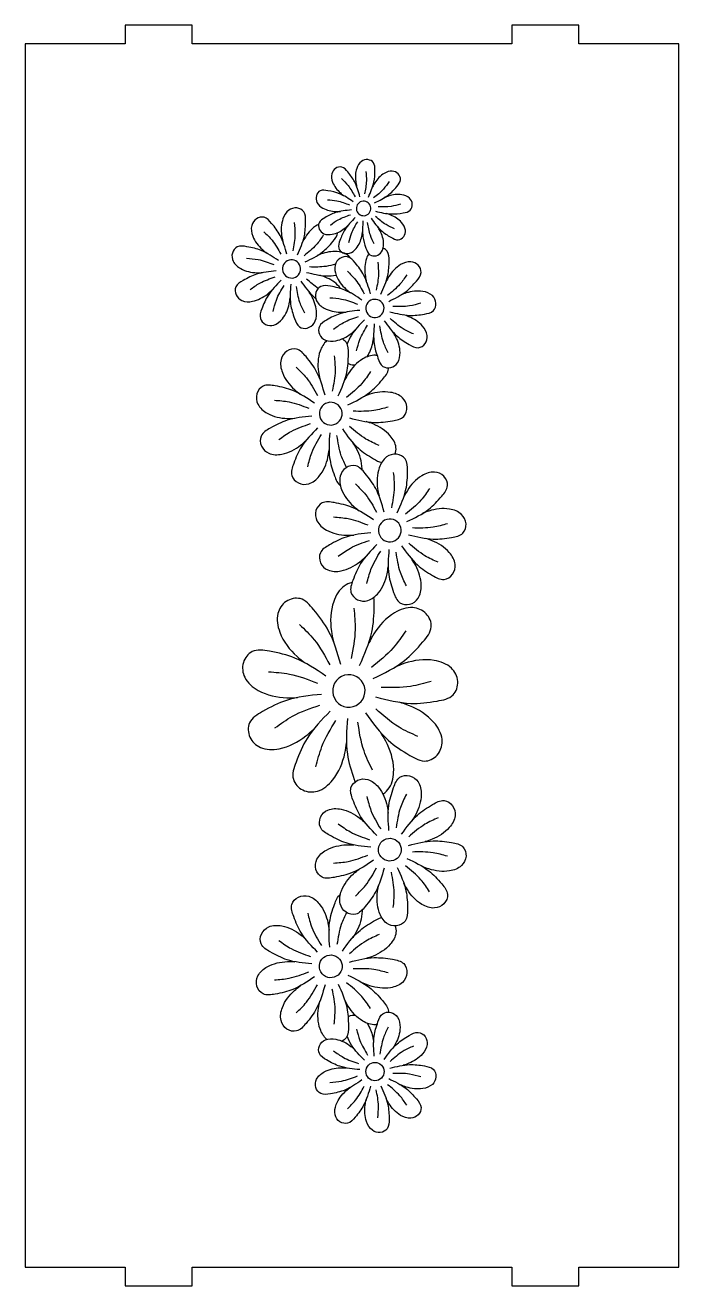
# Model space of a CAD drawing. Header units: millimetres. Extents: x 2205 to 2705, y 1221 to 1495.
# Drawn here: x 2204.6 to 2306, y 1299.7 to 1495.3 of the extents above; entities that cross this region are included whole.
import ezdxf

# ---------------------------------------------------------------- set-up
doc = ezdxf.new("R2010")
doc.units = ezdxf.units.MM
doc.layers.add('Синий', color=5, linetype='Continuous')

msp = doc.modelspace()

# ---------------------------------------------------------------- linework, layer by layer
msp.add_open_spline([(2220.1, 1299.66), (2220.1, 1300.63), (2220.1, 1301.59), (2220.1, 1302.56), (2215.06, 1302.56), (2209.82, 1302.56), (2204.58, 1302.56), (2204.58, 1365.83), (2204.58, 1429.11), (2204.58, 1492.38), (2209.82, 1492.38), (2215.06, 1492.38), (2220.1, 1492.38), (2220.1, 1493.35), (2220.1, 1494.31), (2220.1, 1495.28), (2223.63, 1495.28), (2226.97, 1495.28), (2230.5, 1495.28), (2230.5, 1494.31), (2230.5, 1493.35), (2230.5, 1492.38), (2246.97, 1492.38), (2263.63, 1492.38), (2280.1, 1492.38), (2280.1, 1493.35), (2280.1, 1494.31), (2280.1, 1495.28), (2283.63, 1495.28), (2286.97, 1495.28), (2290.5, 1495.28), (2290.5, 1494.31), (2290.5, 1493.35), (2290.5, 1492.38), (2295.54, 1492.38), (2300.78, 1492.38), (2306.02, 1492.38), (2306.02, 1429.11), (2306.02, 1365.83), (2306.02, 1302.56), (2300.78, 1302.56), (2295.54, 1302.56), (2290.5, 1302.56), (2290.5, 1301.59), (2290.5, 1300.63), (2290.5, 1299.66), (2286.97, 1299.66), (2283.63, 1299.66), (2280.1, 1299.66), (2280.1, 1300.63), (2280.1, 1301.59), (2280.1, 1302.56), (2263.63, 1302.56), (2246.97, 1302.56), (2230.5, 1302.56), (2230.5, 1301.59), (2230.5, 1300.63), (2230.5, 1299.66), (2226.97, 1299.66), (2223.63, 1299.66), (2220.1, 1299.66)], degree=3, knots=[0, 0, 0, 0, 2.9, 2.9, 2.9, 18.621144, 18.621144, 18.621144, 208.441144, 208.441144, 208.441144, 224.162288, 224.162288, 224.162288, 227.062288, 227.062288, 227.062288, 237.062288, 237.062288, 237.062288, 239.962288, 239.962288, 239.962288, 289.962288, 289.962288, 289.962288, 292.862288, 292.862288, 292.862288, 302.862288, 302.862288, 302.862288, 305.762288, 305.762288, 305.762288, 321.483432, 321.483432, 321.483432, 511.303432, 511.303432, 511.303432, 527.024576, 527.024576, 527.024576, 529.924576, 529.924576, 529.924576, 539.924576, 539.924576, 539.924576, 542.824576, 542.824576, 542.824576, 592.824576, 592.824576, 592.824576, 595.724576, 595.724576, 595.724576, 605.724576, 605.724576, 605.724576, 605.724576])
at = {"layer": 'Синий', "color": 5, "extrusion": (0, 0, -1)}
for centre, major_axis in [((2257.1, 1466.85), (0.799, 0.799)), ((2245.9, 1457.46), (0.999, 0.999)), ((2258.86, 1451.33), (0.999, 0.999)), ((2252, 1435), (1.25, 1.25)), ((2261.17, 1416.88), (1.25, 1.25)), ((2254.81, 1391.97), (1.78, 1.78))]:
    msp.add_ellipse(centre, major_axis=major_axis, ratio=1, start_param=3.454708, end_param=9.737893, dxfattribs=at)
at = {"layer": 'Синий', "color": 5}
for centre, major_axis, start_param, end_param in [((2261.17, 1367.34), (1.25, -1.25), 3.454708, 9.737893), ((2252, 1349.23), (1.25, -1.25), 3.454708, 9.737893), ((2258.86, 1332.9), (-0.999, 0.999), 4.712389, 10.995574)]:
    msp.add_ellipse(centre, major_axis=major_axis, ratio=1, start_param=start_param, end_param=end_param, dxfattribs=at)
for points, knots in [([(2256.53, 1468.67), (2256.3, 1469.48), (2255.91, 1470.89), (2254.81, 1472.32), (2253.85, 1473.44), (2252.64, 1473.17), (2251.99, 1472.16), (2252.27, 1470.62), (2253.14, 1469.51), (2253.86, 1468.94), (2254.06, 1468.79)], [0, 0, 0, 0, 89.817302, 156.007145, 199.326953, 234.994906, 272.012071, 319.218465, 393.693683, 419.9922, 419.9922, 419.9922, 419.9922]), ([(2257.84, 1468.61), (2258.18, 1469.38), (2258.79, 1470.71), (2258.86, 1472.51), (2258.85, 1473.99), (2257.75, 1474.56), (2256.6, 1474.2), (2255.83, 1472.84), (2255.78, 1471.44), (2255.96, 1470.53), (2256.02, 1470.29)], [0, 0, 0, 0, 89.817302, 156.007145, 199.326953, 234.994906, 272.012071, 319.218465, 393.693683, 419.9922, 419.9922, 419.9922, 419.9922]), ([(2253.67, 1471.47), (2254.02, 1471.13), (2254.87, 1470.31), (2255.44, 1469.27), (2255.77, 1468.67)], [0, 0, 0, 0, 2.649017, 6.356752, 6.356752, 6.356752, 6.356752]), ([(2257.44, 1472.59), (2257.49, 1472.1), (2257.61, 1470.93), (2257.38, 1469.77), (2257.25, 1469.1)], [0, 0, 0, 0, 2.649017, 6.356752, 6.356752, 6.356752, 6.356752]), ([(2258.8, 1467.72), (2259.56, 1468.09), (2260.88, 1468.72), (2262.09, 1470.05), (2263.03, 1471.19), (2262.55, 1472.34), (2261.44, 1472.8), (2259.98, 1472.26), (2259.03, 1471.21), (2258.59, 1470.4), (2258.49, 1470.18)], [0, 0, 0, 0, 89.817302, 156.007145, 199.326953, 234.994906, 272.012071, 319.218465, 393.693683, 419.9922, 419.9922, 419.9922, 419.9922]), ([(2255.49, 1467.88), (2254.79, 1468.36), (2253.58, 1469.18), (2251.82, 1469.57), (2250.37, 1469.81), (2249.62, 1468.83), (2249.77, 1467.63), (2250.97, 1466.64), (2252.35, 1466.34), (2253.28, 1466.37), (2253.52, 1466.39)], [0, 0, 0, 0, 89.817302, 156.007145, 199.326953, 234.994906, 272.012071, 319.218465, 393.693683, 419.9922, 419.9922, 419.9922, 419.9922]), ([(2261.05, 1471.03), (2260.78, 1470.62), (2260.12, 1469.64), (2259.2, 1468.9), (2258.66, 1468.47)], [0, 0, 0, 0, 2.649017, 6.356752, 6.356752, 6.356752, 6.356752]), ([(2251.5, 1468.18), (2251.99, 1468.15), (2253.17, 1468.07), (2254.27, 1467.64), (2254.91, 1467.39)], [0, 0, 0, 0, 2.649017, 6.356752, 6.356752, 6.356752, 6.356752]), ([(2258.96, 1466.42), (2259.78, 1466.22), (2261.2, 1465.86), (2262.98, 1466.09), (2264.43, 1466.36), (2264.8, 1467.55), (2264.25, 1468.62), (2262.78, 1469.14), (2261.39, 1468.95), (2260.52, 1468.6), (2260.3, 1468.51)], [0, 0, 0, 0, 89.817302, 156.007145, 199.326953, 234.994906, 272.012071, 319.218465, 393.693683, 419.9922, 419.9922, 419.9922, 419.9922]), ([(2262.81, 1467.51), (2262.34, 1467.37), (2261.21, 1467.05), (2260.03, 1467.07), (2259.34, 1467.09)], [0, 0, 0, 0, 2.649017, 6.356752, 6.356752, 6.356752, 6.356752]), ([(2245.2, 1459.74), (2244.91, 1460.75), (2244.41, 1462.52), (2243.04, 1464.3), (2241.84, 1465.7), (2240.33, 1465.37), (2239.51, 1464.1), (2239.87, 1462.18), (2240.95, 1460.79), (2241.86, 1460.07), (2242.1, 1459.89)], [0, 0, 0, 0, 89.817302, 156.007145, 199.326953, 234.994906, 272.012071, 319.218465, 393.693683, 419.9922, 419.9922, 419.9922, 419.9922]), ([(2246.83, 1459.66), (2247.26, 1460.62), (2248.01, 1462.29), (2248.11, 1464.54), (2248.09, 1466.38), (2246.72, 1467.1), (2245.28, 1466.65), (2244.32, 1464.95), (2244.25, 1463.19), (2244.48, 1462.06), (2244.56, 1461.76)], [0, 0, 0, 0, 89.817302, 156.007145, 199.326953, 234.994906, 272.012071, 319.218465, 393.693683, 419.9922, 419.9922, 419.9922, 419.9922]), ([(2255.2, 1466.61), (2254.36, 1466.52), (2252.9, 1466.38), (2251.31, 1465.55), (2250.04, 1464.79), (2250.09, 1463.56), (2250.98, 1462.74), (2252.54, 1462.75), (2253.78, 1463.41), (2254.48, 1464.02), (2254.65, 1464.19)], [0, 0, 0, 0, 89.817302, 156.007145, 199.326953, 234.994906, 272.012071, 319.218465, 393.693683, 419.9922, 419.9922, 419.9922, 419.9922]), ([(2251.95, 1464.27), (2252.35, 1464.56), (2253.3, 1465.26), (2254.42, 1465.64), (2255.07, 1465.86)], [0, 0, 0, 0, 2.649017, 6.356752, 6.356752, 6.356752, 6.356752]), ([(2255.8, 1465.45), (2255.21, 1464.84), (2254.19, 1463.79), (2253.5, 1462.13), (2253.01, 1460.74), (2253.85, 1459.82), (2255.05, 1459.77), (2256.24, 1460.78), (2256.77, 1462.08), (2256.91, 1463), (2256.93, 1463.24)], [0, 0, 0, 0, 89.817302, 156.007145, 199.326953, 234.994906, 272.012071, 319.218465, 393.693683, 419.9922, 419.9922, 419.9922, 419.9922]), ([(2258.25, 1465.33), (2258.74, 1464.64), (2259.6, 1463.45), (2261.12, 1462.48), (2262.4, 1461.76), (2263.45, 1462.43), (2263.72, 1463.6), (2262.92, 1464.95), (2261.73, 1465.7), (2260.85, 1465.99), (2260.62, 1466.06)], [0, 0, 0, 0, 89.817302, 156.007145, 199.326953, 234.994906, 272.012071, 319.218465, 393.693683, 419.9922, 419.9922, 419.9922, 419.9922]), ([(2261.9, 1463.68), (2261.45, 1463.88), (2260.37, 1464.36), (2259.48, 1465.14), (2258.97, 1465.59)], [0, 0, 0, 0, 2.649017, 6.356752, 6.356752, 6.356752, 6.356752]), ([(2246.33, 1464.64), (2246.39, 1464.03), (2246.55, 1462.56), (2246.26, 1461.11), (2246.09, 1460.27)], [0, 0, 0, 0, 2.649017, 6.356752, 6.356752, 6.356752, 6.356752]), ([(2250.12, 1464.38), (2250.04, 1464.34), (2249.19, 1463.87), (2248.32, 1462.91), (2247.77, 1461.89), (2247.64, 1461.62)], [311.614489, 311.614489, 311.614489, 311.614489, 319.218465, 393.693683, 419.9922, 419.9922, 419.9922, 419.9922]), ([(2254.81, 1461.57), (2254.93, 1462.05), (2255.21, 1463.19), (2255.83, 1464.2), (2256.18, 1464.79)], [0, 0, 0, 0, 2.649017, 6.356752, 6.356752, 6.356752, 6.356752]), ([(2257, 1464.94), (2256.94, 1464.1), (2256.83, 1462.64), (2257.37, 1460.92), (2257.89, 1459.54), (2259.12, 1459.38), (2260.08, 1460.11), (2260.34, 1461.65), (2259.91, 1462.99), (2259.42, 1463.78), (2259.29, 1463.98)], [0, 0, 0, 0, 89.817302, 156.007145, 199.326953, 234.994906, 272.012071, 319.218465, 393.693683, 419.9922, 419.9922, 419.9922, 419.9922]), ([(2258.74, 1461.33), (2258.52, 1461.78), (2258.01, 1462.83), (2257.83, 1464), (2257.72, 1464.68)], [0, 0, 0, 0, 2.649017, 6.356752, 6.356752, 6.356752, 6.356752]), ([(2241.62, 1463.23), (2242.06, 1462.81), (2243.12, 1461.78), (2243.83, 1460.49), (2244.24, 1459.73)], [0, 0, 0, 0, 2.649017, 6.356752, 6.356752, 6.356752, 6.356752]), ([(2250.84, 1462.68), (2250.5, 1462.17), (2249.68, 1460.95), (2248.53, 1460.03), (2247.85, 1459.49)], [0, 0, 0, 0, 2.649017, 6.356752, 6.356752, 6.356752, 6.356752]), ([(2248.03, 1458.55), (2248.98, 1459.01), (2250.63, 1459.8), (2252.15, 1461.46), (2253.04, 1462.56), (2253.07, 1463.07), (2253.07, 1463.09)], [0, 0, 0, 0, 89.817302, 156.007145, 199.326953, 201.204673, 201.204673, 201.204673, 201.204673]), ([(2243.89, 1458.75), (2243.02, 1459.35), (2241.51, 1460.38), (2239.31, 1460.86), (2237.49, 1461.16), (2236.55, 1459.93), (2236.74, 1458.44), (2238.25, 1457.2), (2239.97, 1456.83), (2241.13, 1456.86), (2241.43, 1456.88)], [0, 0, 0, 0, 89.817302, 156.007145, 199.326953, 234.994906, 272.012071, 319.218465, 393.693683, 419.9922, 419.9922, 419.9922, 419.9922]), ([(2255.07, 1459.13), (2254.99, 1459.25), (2254.55, 1459.78), (2253.01, 1460.32), (2251.26, 1460.08), (2250.18, 1459.65), (2249.91, 1459.53)], [260.558185, 260.558185, 260.558185, 260.558185, 272.012071, 319.218465, 393.693683, 419.9922, 419.9922, 419.9922, 419.9922]), ([(2258.16, 1453.61), (2257.87, 1454.62), (2257.37, 1456.38), (2256, 1458.17), (2254.8, 1459.57), (2253.29, 1459.23), (2252.47, 1457.97), (2252.83, 1456.05), (2253.91, 1454.66), (2254.82, 1453.94), (2255.06, 1453.76)], [0, 0, 0, 0, 89.817302, 156.007145, 199.326953, 234.994906, 272.012071, 319.218465, 393.693683, 419.9922, 419.9922, 419.9922, 419.9922]), ([(2257.89, 1459.83), (2257.75, 1459.6), (2257.26, 1458.53), (2257.21, 1457.06), (2257.44, 1455.92), (2257.52, 1455.63)], [295.943341, 295.943341, 295.943341, 295.943341, 319.218465, 393.693683, 419.9922, 419.9922, 419.9922, 419.9922]), ([(2259.79, 1453.53), (2260.22, 1454.49), (2260.97, 1456.16), (2261.07, 1458.41), (2261.05, 1460.09), (2260.39, 1460.56), (2260.14, 1460.67)], [0, 0, 0, 0, 89.817302, 156.007145, 199.326953, 222.099072, 222.099072, 222.099072, 222.099072]), ([(2238.91, 1459.13), (2239.52, 1459.08), (2240.99, 1458.98), (2242.37, 1458.45), (2243.17, 1458.13)], [0, 0, 0, 0, 2.649017, 6.356752, 6.356752, 6.356752, 6.356752]), ([(2252.73, 1458.19), (2252.25, 1458.06), (2250.93, 1457.71), (2249.56, 1457.74), (2248.7, 1457.76)], [0.467957, 0.467957, 0.467957, 0.467957, 2.649017, 6.356752, 6.356752, 6.356752, 6.356752]), ([(2259.29, 1458.5), (2259.35, 1457.89), (2259.51, 1456.43), (2259.22, 1454.98), (2259.05, 1454.14)], [0, 0, 0, 0, 2.649017, 6.356752, 6.356752, 6.356752, 6.356752]), ([(2260.99, 1452.42), (2261.94, 1452.88), (2263.59, 1453.67), (2265.11, 1455.33), (2266.27, 1456.76), (2265.68, 1458.19), (2264.29, 1458.77), (2262.46, 1458.09), (2261.28, 1456.78), (2260.73, 1455.76), (2260.6, 1455.49)], [0, 0, 0, 0, 89.817302, 156.007145, 199.326953, 234.994906, 272.012071, 319.218465, 393.693683, 419.9922, 419.9922, 419.9922, 419.9922]), ([(2243.53, 1457.16), (2242.48, 1457.05), (2240.66, 1456.87), (2238.66, 1455.83), (2237.08, 1454.89), (2237.15, 1453.34), (2238.25, 1452.32), (2240.21, 1452.34), (2241.76, 1453.16), (2242.63, 1453.93), (2242.85, 1454.14)], [0, 0, 0, 0, 89.817302, 156.007145, 199.326953, 234.994906, 272.012071, 319.218465, 393.693683, 419.9922, 419.9922, 419.9922, 419.9922]), ([(2239.47, 1454.24), (2239.97, 1454.6), (2241.16, 1455.47), (2242.56, 1455.94), (2243.37, 1456.22)], [0, 0, 0, 0, 2.649017, 6.356752, 6.356752, 6.356752, 6.356752]), ([(2244.28, 1455.71), (2243.54, 1454.95), (2242.27, 1453.64), (2241.4, 1451.56), (2240.79, 1449.82), (2241.84, 1448.68), (2243.35, 1448.61), (2244.83, 1449.88), (2245.49, 1451.5), (2245.66, 1452.65), (2245.69, 1452.95)], [0, 0, 0, 0, 89.817302, 156.007145, 199.326953, 234.994906, 272.012071, 319.218465, 393.693683, 419.9922, 419.9922, 419.9922, 419.9922]), ([(2247.35, 1455.56), (2247.96, 1454.7), (2248.67, 1453.72), (2249.56, 1452.97), (2249.68, 1452.87)], [0, 0, 0, 0, 89.817302, 103.311551, 103.311551, 103.311551, 103.311551]), ([(2248.23, 1456.93), (2249.25, 1456.67), (2250.79, 1456.28), (2252.32, 1456.4), (2252.84, 1456.47)], [0, 0, 0, 0, 89.817302, 135.524753, 135.524753, 135.524753, 135.524753]), ([(2253.53, 1454.41), (2253.45, 1454.52), (2252.82, 1455.31), (2251.69, 1456.02), (2250.59, 1456.39), (2250.3, 1456.47)], [308.187821, 308.187821, 308.187821, 308.187821, 319.218465, 393.693683, 419.9922, 419.9922, 419.9922, 419.9922]), ([(2254.58, 1457.1), (2255.02, 1456.67), (2256.08, 1455.65), (2256.79, 1454.36), (2257.2, 1453.6)], [0, 0, 0, 0, 2.649017, 6.356752, 6.356752, 6.356752, 6.356752]), ([(2263.8, 1456.55), (2263.46, 1456.04), (2262.64, 1454.82), (2261.49, 1453.89), (2260.81, 1453.35)], [0, 0, 0, 0, 2.649017, 6.356752, 6.356752, 6.356752, 6.356752]), ([(2243.05, 1450.86), (2243.19, 1451.46), (2243.55, 1452.89), (2244.31, 1454.15), (2244.76, 1454.88)], [0, 0, 0, 0, 2.649017, 6.356752, 6.356752, 6.356752, 6.356752]), ([(2245.79, 1455.07), (2245.71, 1454.02), (2245.57, 1452.2), (2246.25, 1450.05), (2246.9, 1448.32), (2248.43, 1448.12), (2249.64, 1449.03), (2249.96, 1450.96), (2249.42, 1452.63), (2248.81, 1453.62), (2248.64, 1453.87)], [0, 0, 0, 0, 89.817302, 156.007145, 199.326953, 234.994906, 272.012071, 319.218465, 393.693683, 419.9922, 419.9922, 419.9922, 419.9922]), ([(2247.96, 1450.57), (2247.69, 1451.12), (2247.04, 1452.44), (2246.81, 1453.9), (2246.68, 1454.75)], [0, 0, 0, 0, 2.649017, 6.356752, 6.356752, 6.356752, 6.356752]), ([(2256.85, 1452.62), (2255.98, 1453.21), (2254.47, 1454.24), (2252.27, 1454.73), (2250.45, 1455.03), (2249.51, 1453.8), (2249.7, 1452.31), (2251.21, 1451.06), (2252.93, 1450.7), (2254.09, 1450.73), (2254.39, 1450.75)], [0, 0, 0, 0, 89.817302, 156.007145, 199.326953, 234.994906, 272.012071, 319.218465, 393.693683, 419.9922, 419.9922, 419.9922, 419.9922]), ([(2261.19, 1450.8), (2262.21, 1450.54), (2263.99, 1450.09), (2266.22, 1450.38), (2268.03, 1450.72), (2268.5, 1452.2), (2267.81, 1453.54), (2265.96, 1454.19), (2264.22, 1453.95), (2263.14, 1453.52), (2262.87, 1453.4)], [0, 0, 0, 0, 89.817302, 156.007145, 199.326953, 234.994906, 272.012071, 319.218465, 393.693683, 419.9922, 419.9922, 419.9922, 419.9922]), ([(2251.87, 1452.99), (2252.48, 1452.95), (2253.95, 1452.85), (2255.33, 1452.31), (2256.13, 1452)], [0, 0, 0, 0, 2.649017, 6.356752, 6.356752, 6.356752, 6.356752]), ([(2266, 1452.15), (2265.41, 1451.98), (2264, 1451.57), (2262.52, 1451.61), (2261.66, 1451.62)], [0, 0, 0, 0, 2.649017, 6.356752, 6.356752, 6.356752, 6.356752]), ([(2256.49, 1451.03), (2255.44, 1450.92), (2253.62, 1450.74), (2251.62, 1449.7), (2250.04, 1448.76), (2250.11, 1447.21), (2251.21, 1446.19), (2253.17, 1446.21), (2254.72, 1447.03), (2255.59, 1447.8), (2255.81, 1448.01)], [0, 0, 0, 0, 89.817302, 156.007145, 199.326953, 234.994906, 272.012071, 319.218465, 393.693683, 419.9922, 419.9922, 419.9922, 419.9922]), ([(2252.43, 1448.11), (2252.93, 1448.47), (2254.12, 1449.34), (2255.52, 1449.81), (2256.33, 1450.09)], [0, 0, 0, 0, 2.649017, 6.356752, 6.356752, 6.356752, 6.356752]), ([(2257.24, 1449.57), (2256.5, 1448.82), (2255.39, 1447.68), (2254.74, 1446.31), (2254.54, 1445.81)], [0, 0, 0, 0, 89.817302, 135.336361, 135.336361, 135.336361, 135.336361]), ([(2260.31, 1449.42), (2260.92, 1448.57), (2261.99, 1447.08), (2263.89, 1445.87), (2265.5, 1444.97), (2266.8, 1445.8), (2267.14, 1447.27), (2266.14, 1448.95), (2264.65, 1449.89), (2263.55, 1450.26), (2263.26, 1450.34)], [0, 0, 0, 0, 89.817302, 156.007145, 199.326953, 234.994906, 272.012071, 319.218465, 393.693683, 419.9922, 419.9922, 419.9922, 419.9922]), ([(2264.86, 1447.37), (2264.3, 1447.62), (2262.96, 1448.21), (2261.85, 1449.19), (2261.2, 1449.76)], [0, 0, 0, 0, 2.649017, 6.356752, 6.356752, 6.356752, 6.356752]), ([(2256, 1444.73), (2256.15, 1445.32), (2256.51, 1446.75), (2257.27, 1448.01), (2257.72, 1448.75)], [0, 0, 0, 0, 2.649017, 6.356752, 6.356752, 6.356752, 6.356752]), ([(2258.75, 1448.94), (2258.67, 1447.89), (2258.53, 1446.06), (2259.21, 1443.92), (2259.86, 1442.19), (2261.39, 1441.99), (2262.59, 1442.9), (2262.92, 1444.83), (2262.38, 1446.5), (2261.77, 1447.49), (2261.6, 1447.74)], [0, 0, 0, 0, 89.817302, 156.007145, 199.326953, 234.994906, 272.012071, 319.218465, 393.693683, 419.9922, 419.9922, 419.9922, 419.9922]), ([(2260.91, 1444.43), (2260.65, 1444.99), (2260, 1446.31), (2259.77, 1447.77), (2259.64, 1448.62)], [0, 0, 0, 0, 2.649017, 6.356752, 6.356752, 6.356752, 6.356752]), ([(2251.4, 1446.33), (2250.9, 1445.93), (2250.01, 1444.33), (2249.93, 1442.17), (2250.22, 1440.75), (2250.32, 1440.38)], [274.545411, 274.545411, 274.545411, 274.545411, 319.218465, 393.693683, 419.9922, 419.9922, 419.9922, 419.9922]), ([(2253.15, 1437.75), (2253.7, 1438.95), (2254.64, 1441.04), (2254.76, 1443.85), (2254.74, 1445.88), (2254.01, 1446.47), (2253.76, 1446.6)], [0, 0, 0, 0, 89.817302, 156.007145, 199.326953, 217.998016, 217.998016, 217.998016, 217.998016]), ([(2257.63, 1443.82), (2258.08, 1444.45), (2258.47, 1445.47), (2258.62, 1446.52), (2258.65, 1446.82)], [327.84982, 327.84982, 327.84982, 327.84982, 393.693683, 419.9922, 419.9922, 419.9922, 419.9922]), ([(2251.12, 1437.85), (2250.76, 1439.12), (2250.14, 1441.32), (2248.43, 1443.56), (2246.92, 1445.3), (2245.03, 1444.88), (2244.01, 1443.3), (2244.46, 1440.9), (2245.81, 1439.16), (2246.94, 1438.26), (2247.25, 1438.04)], [0, 0, 0, 0, 89.817302, 156.007145, 199.326953, 234.994906, 272.012071, 319.218465, 393.693683, 419.9922, 419.9922, 419.9922, 419.9922]), ([(2252.53, 1443.97), (2252.61, 1443.21), (2252.81, 1441.38), (2252.45, 1439.57), (2252.24, 1438.51)], [0, 0, 0, 0, 2.649017, 6.356752, 6.356752, 6.356752, 6.356752]), ([(2259.19, 1444.02), (2259.11, 1444.04), (2258.34, 1444.14), (2256.5, 1443.45), (2255.03, 1441.82), (2254.33, 1440.54), (2254.17, 1440.2)], [266.09548, 266.09548, 266.09548, 266.09548, 272.012071, 319.218465, 393.693683, 419.9922, 419.9922, 419.9922, 419.9922]), ([(2246.64, 1442.22), (2247.19, 1441.68), (2248.52, 1440.4), (2249.41, 1438.79), (2249.92, 1437.84)], [0, 0, 0, 0, 2.649017, 6.356752, 6.356752, 6.356752, 6.356752]), ([(2254.65, 1436.36), (2255.84, 1436.93), (2257.9, 1437.93), (2259.8, 1440), (2260.94, 1441.39), (2260.95, 1442.06), (2260.95, 1442.11)], [0, 0, 0, 0, 89.817302, 156.007145, 199.326953, 202.970685, 202.970685, 202.970685, 202.970685]), ([(2254.69, 1442.81), (2254.74, 1442.78), (2255.08, 1442.59), (2255.47, 1442.53), (2255.78, 1442.56)], [230.003417, 230.003417, 230.003417, 230.003417, 234.994906, 262.068894, 262.068894, 262.068894, 262.068894]), ([(2258.18, 1441.53), (2257.75, 1440.89), (2256.72, 1439.36), (2255.28, 1438.21), (2254.44, 1437.53)], [0, 0, 0, 0, 2.649017, 6.356752, 6.356752, 6.356752, 6.356752]), ([(2249.49, 1436.62), (2248.4, 1437.36), (2246.51, 1438.65), (2243.76, 1439.26), (2241.49, 1439.63), (2240.31, 1438.09), (2240.55, 1436.22), (2242.43, 1434.67), (2244.58, 1434.21), (2246.03, 1434.25), (2246.41, 1434.28)], [0, 0, 0, 0, 89.817302, 156.007145, 199.326953, 234.994906, 272.012071, 319.218465, 393.693683, 419.9922, 419.9922, 419.9922, 419.9922]), ([(2254.91, 1434.34), (2256.19, 1434.01), (2258.41, 1433.45), (2261.2, 1433.81), (2263.46, 1434.24), (2264.04, 1436.09), (2263.18, 1437.76), (2260.88, 1438.58), (2258.7, 1438.28), (2257.35, 1437.74), (2257.01, 1437.59)], [0, 0, 0, 0, 89.817302, 156.007145, 199.326953, 234.994906, 272.012071, 319.218465, 393.693683, 419.9922, 419.9922, 419.9922, 419.9922]), ([(2243.26, 1437.08), (2244.02, 1437.03), (2245.86, 1436.9), (2247.58, 1436.23), (2248.58, 1435.84)], [0, 0, 0, 0, 2.649017, 6.356752, 6.356752, 6.356752, 6.356752]), ([(2260.93, 1436.03), (2260.19, 1435.82), (2258.42, 1435.31), (2256.58, 1435.35), (2255.5, 1435.37)], [0, 0, 0, 0, 2.649017, 6.356752, 6.356752, 6.356752, 6.356752]), ([(2249.04, 1434.62), (2247.73, 1434.49), (2245.45, 1434.26), (2242.95, 1432.97), (2240.97, 1431.79), (2241.05, 1429.85), (2242.44, 1428.57), (2244.88, 1428.6), (2246.82, 1429.63), (2247.91, 1430.59), (2248.18, 1430.85)], [0, 0, 0, 0, 89.817302, 156.007145, 199.326953, 234.994906, 272.012071, 319.218465, 393.693683, 419.9922, 419.9922, 419.9922, 419.9922]), ([(2243.96, 1430.98), (2244.58, 1431.43), (2246.07, 1432.51), (2247.82, 1433.1), (2248.84, 1433.45)], [0, 0, 0, 0, 2.649017, 6.356752, 6.356752, 6.356752, 6.356752]), ([(2249.97, 1432.81), (2249.05, 1431.86), (2247.45, 1430.23), (2246.37, 1427.63), (2245.61, 1425.45), (2246.92, 1424.02), (2248.8, 1423.93), (2250.66, 1425.52), (2251.49, 1427.56), (2251.7, 1428.99), (2251.74, 1429.37)], [0, 0, 0, 0, 89.817302, 156.007145, 199.326953, 234.994906, 272.012071, 319.218465, 393.693683, 419.9922, 419.9922, 419.9922, 419.9922]), ([(2251.85, 1432.02), (2251.75, 1430.7), (2251.58, 1428.42), (2252.42, 1425.75), (2253.03, 1424.15), (2253.5, 1423.8)], [0, 0, 0, 0, 89.817302, 156.007145, 197.929138, 197.929138, 197.929138, 197.929138]), ([(2253.8, 1432.62), (2254.57, 1431.55), (2255.91, 1429.69), (2258.14, 1428.27), (2259.47, 1427.51), (2259.91, 1427.42)], [0, 0, 0, 0, 89.817302, 156.007145, 187.440732, 187.440732, 187.440732, 187.440732]), ([(2259.5, 1430.05), (2258.8, 1430.36), (2257.12, 1431.11), (2255.73, 1432.32), (2254.92, 1433.03)], [0, 0, 0, 0, 2.649017, 6.356752, 6.356752, 6.356752, 6.356752]), ([(2262, 1428.72), (2262.12, 1429.04), (2262.24, 1430.11), (2261.1, 1432.03), (2259.24, 1433.2), (2257.86, 1433.66), (2257.5, 1433.76)], [248.34451, 248.34451, 248.34451, 248.34451, 272.012071, 319.218465, 393.693683, 419.9922, 419.9922, 419.9922, 419.9922]), ([(2248.43, 1426.75), (2248.61, 1427.49), (2249.06, 1429.28), (2250.01, 1430.86), (2250.57, 1431.78)], [0, 0, 0, 0, 2.649017, 6.356752, 6.356752, 6.356752, 6.356752]), ([(2254.44, 1426.65), (2254.14, 1427.25), (2253.4, 1428.82), (2253.14, 1430.55), (2252.97, 1431.62)], [0.336257, 0.336257, 0.336257, 0.336257, 2.649017, 6.356752, 6.356752, 6.356752, 6.356752]), ([(2256.87, 1426.26), (2256.87, 1426.32), (2256.87, 1427.49), (2256.39, 1428.97), (2255.63, 1430.2), (2255.42, 1430.52)], [315.11844, 315.11844, 315.11844, 315.11844, 319.218465, 393.693683, 419.9922, 419.9922, 419.9922, 419.9922]), ([(2262.33, 1419.63), (2262.87, 1420.83), (2263.81, 1422.92), (2263.94, 1425.73), (2263.91, 1428.04), (2262.19, 1428.93), (2260.39, 1428.37), (2259.19, 1426.25), (2259.11, 1424.05), (2259.4, 1422.63), (2259.49, 1422.26)], [0, 0, 0, 0, 89.817302, 156.007145, 199.326953, 234.994906, 272.012071, 319.218465, 393.693683, 419.9922, 419.9922, 419.9922, 419.9922]), ([(2260.29, 1419.73), (2259.93, 1421), (2259.31, 1423.21), (2257.6, 1425.44), (2256.1, 1427.18), (2254.21, 1426.77), (2253.19, 1425.18), (2253.63, 1422.78), (2254.98, 1421.05), (2256.12, 1420.14), (2256.43, 1419.92)], [0, 0, 0, 0, 89.817302, 156.007145, 199.326953, 234.994906, 272.012071, 319.218465, 393.693683, 419.9922, 419.9922, 419.9922, 419.9922]), ([(2261.71, 1425.85), (2261.79, 1425.09), (2261.98, 1423.26), (2261.62, 1421.45), (2261.41, 1420.39)], [0, 0, 0, 0, 2.649017, 6.356752, 6.356752, 6.356752, 6.356752]), ([(2263.83, 1418.25), (2265.02, 1418.82), (2267.08, 1419.81), (2268.98, 1421.89), (2270.44, 1423.67), (2269.7, 1425.46), (2267.96, 1426.19), (2265.67, 1425.33), (2264.2, 1423.7), (2263.51, 1422.43), (2263.34, 1422.08)], [0, 0, 0, 0, 89.817302, 156.007145, 199.326953, 234.994906, 272.012071, 319.218465, 393.693683, 419.9922, 419.9922, 419.9922, 419.9922]), ([(2255.82, 1424.1), (2256.37, 1423.57), (2257.69, 1422.29), (2258.58, 1420.67), (2259.1, 1419.73)], [0, 0, 0, 0, 2.649017, 6.356752, 6.356752, 6.356752, 6.356752]), ([(2267.35, 1423.41), (2266.92, 1422.77), (2265.89, 1421.25), (2264.45, 1420.09), (2263.61, 1419.42)], [0, 0, 0, 0, 2.649017, 6.356752, 6.356752, 6.356752, 6.356752]), ([(2258.66, 1418.5), (2257.58, 1419.24), (2255.68, 1420.53), (2252.94, 1421.14), (2250.66, 1421.51), (2249.48, 1419.98), (2249.72, 1418.11), (2251.61, 1416.55), (2253.76, 1416.09), (2255.2, 1416.13), (2255.58, 1416.16)], [0, 0, 0, 0, 89.817302, 156.007145, 199.326953, 234.994906, 272.012071, 319.218465, 393.693683, 419.9922, 419.9922, 419.9922, 419.9922]), ([(2264.09, 1416.22), (2265.36, 1415.9), (2267.58, 1415.33), (2270.37, 1415.7), (2272.63, 1416.13), (2273.22, 1417.97), (2272.35, 1419.65), (2270.05, 1420.46), (2267.88, 1420.16), (2266.53, 1419.63), (2266.18, 1419.47)], [0, 0, 0, 0, 89.817302, 156.007145, 199.326953, 234.994906, 272.012071, 319.218465, 393.693683, 419.9922, 419.9922, 419.9922, 419.9922]), ([(2252.43, 1418.97), (2253.2, 1418.91), (2255.03, 1418.79), (2256.75, 1418.12), (2257.76, 1417.73)], [0, 0, 0, 0, 2.649017, 6.356752, 6.356752, 6.356752, 6.356752]), ([(2258.21, 1416.51), (2256.9, 1416.38), (2254.62, 1416.15), (2252.13, 1414.85), (2250.15, 1413.67), (2250.23, 1411.74), (2251.61, 1410.46), (2254.06, 1410.48), (2256, 1411.51), (2257.08, 1412.47), (2257.35, 1412.73)], [0, 0, 0, 0, 89.817302, 156.007145, 199.326953, 234.994906, 272.012071, 319.218465, 393.693683, 419.9922, 419.9922, 419.9922, 419.9922]), ([(2270.1, 1417.91), (2269.37, 1417.7), (2267.6, 1417.19), (2265.75, 1417.23), (2264.67, 1417.26)], [0, 0, 0, 0, 2.649017, 6.356752, 6.356752, 6.356752, 6.356752]), ([(2253.14, 1412.86), (2253.76, 1413.31), (2255.25, 1414.39), (2256.99, 1414.99), (2258.01, 1415.33)], [0, 0, 0, 0, 2.649017, 6.356752, 6.356752, 6.356752, 6.356752]), ([(2259.15, 1414.69), (2258.23, 1413.75), (2256.63, 1412.11), (2255.55, 1409.51), (2254.79, 1407.33), (2256.1, 1405.91), (2257.98, 1405.82), (2259.83, 1407.4), (2260.66, 1409.44), (2260.87, 1410.87), (2260.91, 1411.25)], [0, 0, 0, 0, 89.817302, 156.007145, 199.326953, 234.994906, 272.012071, 319.218465, 393.693683, 419.9922, 419.9922, 419.9922, 419.9922]), ([(2262.98, 1414.5), (2263.75, 1413.43), (2265.08, 1411.58), (2267.46, 1410.06), (2269.47, 1408.94), (2271.1, 1409.98), (2271.52, 1411.81), (2270.28, 1413.92), (2268.41, 1415.08), (2267.04, 1415.54), (2266.68, 1415.65)], [0, 0, 0, 0, 89.817302, 156.007145, 199.326953, 234.994906, 272.012071, 319.218465, 393.693683, 419.9922, 419.9922, 419.9922, 419.9922]), ([(2268.68, 1411.93), (2267.98, 1412.24), (2266.29, 1412.99), (2264.9, 1414.21), (2264.1, 1414.92)], [0, 0, 0, 0, 2.649017, 6.356752, 6.356752, 6.356752, 6.356752]), ([(2257.6, 1408.63), (2257.79, 1409.38), (2258.23, 1411.16), (2259.19, 1412.74), (2259.75, 1413.66)], [0, 0, 0, 0, 2.649017, 6.356752, 6.356752, 6.356752, 6.356752]), ([(2261.03, 1413.9), (2260.93, 1412.59), (2260.76, 1410.3), (2261.6, 1407.62), (2262.42, 1405.46), (2264.34, 1405.21), (2265.84, 1406.35), (2266.24, 1408.76), (2265.57, 1410.85), (2264.81, 1412.09), (2264.6, 1412.4)], [0, 0, 0, 0, 89.817302, 156.007145, 199.326953, 234.994906, 272.012071, 319.218465, 393.693683, 419.9922, 419.9922, 419.9922, 419.9922]), ([(2263.74, 1408.27), (2263.4, 1408.96), (2262.59, 1410.61), (2262.31, 1412.44), (2262.15, 1413.5)], [0, 0, 0, 0, 2.649017, 6.356752, 6.356752, 6.356752, 6.356752]), ([(2255.31, 1408.81), (2254.87, 1408.71), (2253.53, 1408.09), (2251.98, 1405.35), (2251.86, 1402.21), (2252.28, 1400.18), (2252.41, 1399.66)], [250.407308, 250.407308, 250.407308, 250.407308, 272.012071, 319.218465, 393.693683, 419.9922, 419.9922, 419.9922, 419.9922]), ([(2253.55, 1396.05), (2253.04, 1397.86), (2252.15, 1401.01), (2249.71, 1404.2), (2247.56, 1406.69), (2244.86, 1406.09), (2243.4, 1403.83), (2244.04, 1400.4), (2245.97, 1397.92), (2247.59, 1396.63), (2248.03, 1396.32)], [0, 0, 0, 0, 89.817302, 156.007145, 199.326953, 234.994906, 272.012071, 319.218465, 393.693683, 419.9922, 419.9922, 419.9922, 419.9922]), ([(2255.58, 1404.79), (2255.69, 1403.7), (2255.97, 1401.08), (2255.45, 1398.5), (2255.15, 1396.99)], [0, 0, 0, 0, 2.649017, 6.356752, 6.356752, 6.356752, 6.356752]), ([(2256.46, 1395.9), (2257.24, 1397.62), (2258.58, 1400.6), (2258.74, 1404.15), (2258.74, 1406.06), (2258.68, 1406.48)], [0, 0, 0, 0, 89.817302, 156.007145, 176.13858, 176.13858, 176.13858, 176.13858]), ([(2258.61, 1393.92), (2260.3, 1394.74), (2263.25, 1396.16), (2265.96, 1399.12), (2268.05, 1401.67), (2266.99, 1404.22), (2264.51, 1405.27), (2261.24, 1404.04), (2259.14, 1401.71), (2258.15, 1399.89), (2257.91, 1399.41)], [0, 0, 0, 0, 89.817302, 156.007145, 199.326953, 234.994906, 272.012071, 319.218465, 393.693683, 419.9922, 419.9922, 419.9922, 419.9922]), ([(2247.16, 1402.28), (2247.95, 1401.52), (2249.84, 1399.7), (2251.11, 1397.38), (2251.85, 1396.04)], [0, 0, 0, 0, 2.649017, 6.356752, 6.356752, 6.356752, 6.356752]), ([(2263.64, 1401.3), (2263.02, 1400.39), (2261.56, 1398.21), (2259.5, 1396.56), (2258.3, 1395.6)], [0, 0, 0, 0, 2.649017, 6.356752, 6.356752, 6.356752, 6.356752]), ([(2251.23, 1394.28), (2249.67, 1395.34), (2246.97, 1397.18), (2243.04, 1398.05), (2239.8, 1398.59), (2238.11, 1396.39), (2238.45, 1393.72), (2241.14, 1391.5), (2244.21, 1390.85), (2246.29, 1390.9), (2246.82, 1390.94)], [0, 0, 0, 0, 89.817302, 156.007145, 199.326953, 234.994906, 272.012071, 319.218465, 393.693683, 419.9922, 419.9922, 419.9922, 419.9922]), ([(2258.97, 1391.03), (2260.8, 1390.56), (2263.96, 1389.76), (2267.95, 1390.28), (2271.18, 1390.89), (2272.02, 1393.53), (2270.79, 1395.92), (2267.5, 1397.09), (2264.39, 1396.65), (2262.46, 1395.89), (2261.97, 1395.67)], [0, 0, 0, 0, 89.817302, 156.007145, 199.326953, 234.994906, 272.012071, 319.218465, 393.693683, 419.9922, 419.9922, 419.9922, 419.9922]), ([(2242.32, 1394.95), (2243.42, 1394.87), (2246.04, 1394.69), (2248.5, 1393.74), (2249.93, 1393.18)], [0, 0, 0, 0, 2.649017, 6.356752, 6.356752, 6.356752, 6.356752]), ([(2267.57, 1393.45), (2266.51, 1393.14), (2263.99, 1392.41), (2261.35, 1392.47), (2259.81, 1392.51)], [0, 0, 0, 0, 2.649017, 6.356752, 6.356752, 6.356752, 6.356752]), ([(2250.58, 1391.44), (2248.71, 1391.25), (2245.45, 1390.92), (2241.89, 1389.07), (2239.06, 1387.39), (2239.18, 1384.62), (2241.15, 1382.79), (2244.64, 1382.83), (2247.42, 1384.3), (2248.97, 1385.67), (2249.36, 1386.05)], [0, 0, 0, 0, 89.817302, 156.007145, 199.326953, 234.994906, 272.012071, 319.218465, 393.693683, 419.9922, 419.9922, 419.9922, 419.9922]), ([(2243.33, 1386.22), (2244.22, 1386.87), (2246.34, 1388.42), (2248.84, 1389.27), (2250.3, 1389.76)], [0, 0, 0, 0, 2.649017, 6.356752, 6.356752, 6.356752, 6.356752]), ([(2257.39, 1388.58), (2258.49, 1387.05), (2260.4, 1384.39), (2263.79, 1382.23), (2266.66, 1380.62), (2268.99, 1382.11), (2269.59, 1384.73), (2267.82, 1387.74), (2265.16, 1389.4), (2263.19, 1390.06), (2262.67, 1390.21)], [0, 0, 0, 0, 89.817302, 156.007145, 199.326953, 234.994906, 272.012071, 319.218465, 393.693683, 419.9922, 419.9922, 419.9922, 419.9922]), ([(2265.53, 1384.9), (2264.53, 1385.35), (2262.12, 1386.41), (2260.14, 1388.15), (2258.99, 1389.17)], [0, 0, 0, 0, 2.649017, 6.356752, 6.356752, 6.356752, 6.356752]), ([(2251.92, 1388.84), (2250.6, 1387.49), (2248.32, 1385.15), (2246.78, 1381.44), (2245.69, 1378.33), (2247.56, 1376.29), (2250.25, 1376.16), (2252.9, 1378.43), (2254.08, 1381.34), (2254.39, 1383.39), (2254.44, 1383.93)], [0, 0, 0, 0, 89.817302, 156.007145, 199.326953, 234.994906, 272.012071, 319.218465, 393.693683, 419.9922, 419.9922, 419.9922, 419.9922]), ([(2249.71, 1380.19), (2249.97, 1381.25), (2250.61, 1383.81), (2251.98, 1386.06), (2252.77, 1387.37)], [0, 0, 0, 0, 2.649017, 6.356752, 6.356752, 6.356752, 6.356752]), ([(2254.6, 1387.71), (2254.46, 1385.83), (2254.22, 1382.57), (2255.2, 1379.46), (2255.73, 1377.98), (2255.78, 1377.86)], [0, 0, 0, 0, 89.817302, 156.007145, 161.960128, 161.960128, 161.960128, 161.960128]), ([(2258.48, 1379.67), (2258, 1380.65), (2256.84, 1383.01), (2256.44, 1385.62), (2256.21, 1387.14)], [0, 0, 0, 0, 2.649017, 6.356752, 6.356752, 6.356752, 6.356752]), ([(2260.09, 1375.97), (2260.48, 1376.22), (2261.53, 1377.26), (2262.05, 1380.37), (2261.09, 1383.36), (2260, 1385.12), (2259.7, 1385.57)], [250.187972, 250.187972, 250.187972, 250.187972, 272.012071, 319.218465, 393.693683, 419.9922, 419.9922, 419.9922, 419.9922]), ([(2259.15, 1369.53), (2258.23, 1370.48), (2256.63, 1372.12), (2255.55, 1374.72), (2254.79, 1376.89), (2256.1, 1378.32), (2257.98, 1378.41), (2259.83, 1376.82), (2260.66, 1374.79), (2260.87, 1373.35), (2260.91, 1372.98)], [0, 0, 0, 0, 89.817302, 156.007145, 199.326953, 234.994906, 272.012071, 319.218465, 393.693683, 419.9922, 419.9922, 419.9922, 419.9922]), ([(2261.03, 1370.33), (2260.93, 1371.64), (2260.76, 1373.92), (2261.6, 1376.61), (2262.42, 1378.76), (2264.34, 1379.01), (2265.84, 1377.87), (2266.24, 1375.47), (2265.57, 1373.37), (2264.81, 1372.14), (2264.6, 1371.83)], [0, 0, 0, 0, 89.817302, 156.007145, 199.326953, 234.994906, 272.012071, 319.218465, 393.693683, 419.9922, 419.9922, 419.9922, 419.9922]), ([(2257.6, 1375.59), (2257.79, 1374.85), (2258.23, 1373.06), (2259.19, 1371.48), (2259.75, 1370.56)], [0, 0, 0, 0, 2.649017, 6.356752, 6.356752, 6.356752, 6.356752]), ([(2263.74, 1375.96), (2263.4, 1375.27), (2262.59, 1373.61), (2262.31, 1371.79), (2262.15, 1370.73)], [0, 0, 0, 0, 2.649017, 6.356752, 6.356752, 6.356752, 6.356752]), ([(2258.21, 1367.72), (2256.9, 1367.85), (2254.62, 1368.08), (2252.13, 1369.38), (2250.15, 1370.55), (2250.23, 1372.49), (2251.61, 1373.77), (2254.06, 1373.74), (2256, 1372.72), (2257.08, 1371.75), (2257.35, 1371.49)], [0, 0, 0, 0, 89.817302, 156.007145, 199.326953, 234.994906, 272.012071, 319.218465, 393.693683, 419.9922, 419.9922, 419.9922, 419.9922]), ([(2262.98, 1369.72), (2263.75, 1370.79), (2265.08, 1372.65), (2267.46, 1374.16), (2269.47, 1375.29), (2271.1, 1374.25), (2271.52, 1372.41), (2270.28, 1370.31), (2268.41, 1369.14), (2267.04, 1368.68), (2266.68, 1368.58)], [0, 0, 0, 0, 89.817302, 156.007145, 199.326953, 234.994906, 272.012071, 319.218465, 393.693683, 419.9922, 419.9922, 419.9922, 419.9922]), ([(2253.14, 1371.37), (2253.76, 1370.92), (2255.25, 1369.83), (2256.99, 1369.24), (2258.01, 1368.89)], [0, 0, 0, 0, 2.649017, 6.356752, 6.356752, 6.356752, 6.356752]), ([(2268.68, 1372.29), (2267.98, 1371.98), (2266.29, 1371.23), (2264.9, 1370.02), (2264.1, 1369.31)], [0, 0, 0, 0, 2.649017, 6.356752, 6.356752, 6.356752, 6.356752]), ([(2258.66, 1365.73), (2257.58, 1364.98), (2255.68, 1363.7), (2252.94, 1363.09), (2250.66, 1362.71), (2249.48, 1364.25), (2249.72, 1366.12), (2251.61, 1367.67), (2253.76, 1368.13), (2255.2, 1368.09), (2255.58, 1368.07)], [0, 0, 0, 0, 89.817302, 156.007145, 199.326953, 234.994906, 272.012071, 319.218465, 393.693683, 419.9922, 419.9922, 419.9922, 419.9922]), ([(2264.09, 1368), (2265.36, 1368.33), (2267.58, 1368.89), (2270.37, 1368.53), (2272.63, 1368.1), (2273.22, 1366.25), (2272.35, 1364.58), (2270.05, 1363.76), (2267.88, 1364.07), (2266.53, 1364.6), (2266.18, 1364.75)], [0, 0, 0, 0, 89.817302, 156.007145, 199.326953, 234.994906, 272.012071, 319.218465, 393.693683, 419.9922, 419.9922, 419.9922, 419.9922]), ([(2252.43, 1365.26), (2253.2, 1365.31), (2255.03, 1365.44), (2256.75, 1366.11), (2257.76, 1366.5)], [0, 0, 0, 0, 2.649017, 6.356752, 6.356752, 6.356752, 6.356752]), ([(2263.83, 1365.98), (2265.02, 1365.41), (2267.08, 1364.41), (2268.98, 1362.34), (2270.44, 1360.56), (2269.7, 1358.77), (2267.96, 1358.04), (2265.67, 1358.89), (2264.2, 1360.53), (2263.51, 1361.8), (2263.34, 1362.14)], [0, 0, 0, 0, 89.817302, 156.007145, 199.326953, 234.994906, 272.012071, 319.218465, 393.693683, 419.9922, 419.9922, 419.9922, 419.9922]), ([(2270.1, 1366.31), (2269.37, 1366.52), (2267.6, 1367.03), (2265.75, 1366.99), (2264.67, 1366.97)], [0, 0, 0, 0, 2.649017, 6.356752, 6.356752, 6.356752, 6.356752]), ([(2260.29, 1364.49), (2259.93, 1363.22), (2259.31, 1361.02), (2257.6, 1358.79), (2256.1, 1357.04), (2254.21, 1357.46), (2253.19, 1359.04), (2253.63, 1361.44), (2254.98, 1363.18), (2256.12, 1364.08), (2256.43, 1364.3)], [0, 0, 0, 0, 89.817302, 156.007145, 199.326953, 234.994906, 272.012071, 319.218465, 393.693683, 419.9922, 419.9922, 419.9922, 419.9922]), ([(2255.82, 1360.13), (2256.37, 1360.66), (2257.69, 1361.94), (2258.58, 1363.56), (2259.1, 1364.5)], [0, 0, 0, 0, 2.649017, 6.356752, 6.356752, 6.356752, 6.356752]), ([(2262.33, 1364.59), (2262.87, 1363.39), (2263.81, 1361.3), (2263.94, 1358.49), (2263.91, 1356.19), (2262.19, 1355.29), (2260.39, 1355.85), (2259.19, 1357.98), (2259.11, 1360.17), (2259.4, 1361.6), (2259.49, 1361.96)], [0, 0, 0, 0, 89.817302, 156.007145, 199.326953, 234.994906, 272.012071, 319.218465, 393.693683, 419.9922, 419.9922, 419.9922, 419.9922]), ([(2261.71, 1358.37), (2261.79, 1359.13), (2261.98, 1360.97), (2261.62, 1362.78), (2261.41, 1363.83)], [0, 0, 0, 0, 2.649017, 6.356752, 6.356752, 6.356752, 6.356752]), ([(2267.35, 1360.81), (2266.92, 1361.45), (2265.89, 1362.98), (2264.45, 1364.13), (2263.61, 1364.81)], [0, 0, 0, 0, 2.649017, 6.356752, 6.356752, 6.356752, 6.356752]), ([(2249.97, 1351.42), (2249.05, 1352.36), (2247.45, 1354), (2246.37, 1356.6), (2245.61, 1358.77), (2246.92, 1360.2), (2248.8, 1360.29), (2250.66, 1358.71), (2251.49, 1356.67), (2251.7, 1355.24), (2251.74, 1354.86)], [0, 0, 0, 0, 89.817302, 156.007145, 199.326953, 234.994906, 272.012071, 319.218465, 393.693683, 419.9922, 419.9922, 419.9922, 419.9922]), ([(2251.85, 1352.21), (2251.75, 1353.52), (2251.58, 1355.81), (2252.42, 1358.47), (2253.03, 1360.07), (2253.5, 1360.42)], [0, 0, 0, 0, 89.817302, 156.007145, 197.929138, 197.929138, 197.929138, 197.929138]), ([(2256.87, 1357.96), (2256.87, 1357.9), (2256.87, 1356.74), (2256.39, 1355.26), (2255.63, 1354.02), (2255.42, 1353.71)], [315.11844, 315.11844, 315.11844, 315.11844, 319.218465, 393.693683, 419.9922, 419.9922, 419.9922, 419.9922]), ([(2248.43, 1357.47), (2248.61, 1356.73), (2249.06, 1354.94), (2250.01, 1353.37), (2250.57, 1352.45)], [0, 0, 0, 0, 2.649017, 6.356752, 6.356752, 6.356752, 6.356752]), ([(2254.44, 1357.58), (2254.14, 1356.98), (2253.4, 1355.4), (2253.14, 1353.67), (2252.97, 1352.61)], [0.336257, 0.336257, 0.336257, 0.336257, 2.649017, 6.356752, 6.356752, 6.356752, 6.356752]), ([(2253.8, 1351.6), (2254.57, 1352.67), (2255.91, 1354.53), (2258.14, 1355.96), (2259.47, 1356.71), (2259.91, 1356.8)], [0, 0, 0, 0, 89.817302, 156.007145, 187.440732, 187.440732, 187.440732, 187.440732]), ([(2249.04, 1349.6), (2247.73, 1349.73), (2245.45, 1349.96), (2242.95, 1351.26), (2240.97, 1352.44), (2241.05, 1354.37), (2242.44, 1355.65), (2244.88, 1355.63), (2246.82, 1354.6), (2247.91, 1353.64), (2248.18, 1353.37)], [0, 0, 0, 0, 89.817302, 156.007145, 199.326953, 234.994906, 272.012071, 319.218465, 393.693683, 419.9922, 419.9922, 419.9922, 419.9922]), ([(2259.5, 1354.18), (2258.8, 1353.86), (2257.12, 1353.12), (2255.73, 1351.9), (2254.92, 1351.19)], [0, 0, 0, 0, 2.649017, 6.356752, 6.356752, 6.356752, 6.356752]), ([(2262, 1355.51), (2262.12, 1355.18), (2262.24, 1354.12), (2261.1, 1352.19), (2259.24, 1351.02), (2257.86, 1350.56), (2257.5, 1350.46)], [248.34451, 248.34451, 248.34451, 248.34451, 272.012071, 319.218465, 393.693683, 419.9922, 419.9922, 419.9922, 419.9922]), ([(2243.96, 1353.25), (2244.58, 1352.8), (2246.07, 1351.71), (2247.82, 1351.12), (2248.84, 1350.78)], [0, 0, 0, 0, 2.649017, 6.356752, 6.356752, 6.356752, 6.356752]), ([(2249.49, 1347.61), (2248.4, 1346.87), (2246.51, 1345.58), (2243.76, 1344.97), (2241.49, 1344.6), (2240.31, 1346.13), (2240.55, 1348), (2242.43, 1349.55), (2244.58, 1350.01), (2246.03, 1349.98), (2246.41, 1349.95)], [0, 0, 0, 0, 89.817302, 156.007145, 199.326953, 234.994906, 272.012071, 319.218465, 393.693683, 419.9922, 419.9922, 419.9922, 419.9922]), ([(2254.91, 1349.89), (2256.19, 1350.21), (2258.41, 1350.78), (2261.2, 1350.41), (2263.46, 1349.98), (2264.04, 1348.14), (2263.18, 1346.46), (2260.88, 1345.65), (2258.7, 1345.95), (2257.35, 1346.48), (2257.01, 1346.64)], [0, 0, 0, 0, 89.817302, 156.007145, 199.326953, 234.994906, 272.012071, 319.218465, 393.693683, 419.9922, 419.9922, 419.9922, 419.9922]), ([(2243.26, 1347.14), (2244.02, 1347.19), (2245.86, 1347.32), (2247.58, 1347.99), (2248.58, 1348.38)], [0, 0, 0, 0, 2.649017, 6.356752, 6.356752, 6.356752, 6.356752]), ([(2254.65, 1347.86), (2255.84, 1347.29), (2257.9, 1346.3), (2259.8, 1344.22), (2260.94, 1342.83), (2260.95, 1342.17), (2260.95, 1342.12)], [0, 0, 0, 0, 89.817302, 156.007145, 199.326953, 202.970685, 202.970685, 202.970685, 202.970685]), ([(2260.93, 1348.2), (2260.19, 1348.41), (2258.42, 1348.92), (2256.58, 1348.88), (2255.5, 1348.85)], [0, 0, 0, 0, 2.649017, 6.356752, 6.356752, 6.356752, 6.356752]), ([(2251.12, 1346.38), (2250.76, 1345.11), (2250.14, 1342.9), (2248.43, 1340.67), (2246.92, 1338.92), (2245.03, 1339.34), (2244.01, 1340.93), (2244.46, 1343.33), (2245.81, 1345.06), (2246.94, 1345.96), (2247.25, 1346.19)], [0, 0, 0, 0, 89.817302, 156.007145, 199.326953, 234.994906, 272.012071, 319.218465, 393.693683, 419.9922, 419.9922, 419.9922, 419.9922]), ([(2246.64, 1342.01), (2247.19, 1342.54), (2248.52, 1343.82), (2249.41, 1345.44), (2249.92, 1346.38)], [0, 0, 0, 0, 2.649017, 6.356752, 6.356752, 6.356752, 6.356752]), ([(2253.15, 1346.47), (2253.7, 1345.27), (2254.64, 1343.19), (2254.76, 1340.38), (2254.74, 1338.34), (2254.01, 1337.75), (2253.76, 1337.63)], [0, 0, 0, 0, 89.817302, 156.007145, 199.326953, 217.998016, 217.998016, 217.998016, 217.998016]), ([(2258.18, 1342.7), (2257.75, 1343.33), (2256.72, 1344.86), (2255.28, 1346.02), (2254.44, 1346.69)], [0, 0, 0, 0, 2.649017, 6.356752, 6.356752, 6.356752, 6.356752]), ([(2252.53, 1340.25), (2252.61, 1341.02), (2252.81, 1342.85), (2252.45, 1344.66), (2252.24, 1345.71)], [0, 0, 0, 0, 2.649017, 6.356752, 6.356752, 6.356752, 6.356752]), ([(2259.19, 1340.2), (2259.11, 1340.19), (2258.34, 1340.09), (2256.5, 1340.78), (2255.03, 1342.41), (2254.33, 1343.68), (2254.17, 1344.02)], [266.09548, 266.09548, 266.09548, 266.09548, 272.012071, 319.218465, 393.693683, 419.9922, 419.9922, 419.9922, 419.9922]), ([(2251.4, 1337.9), (2250.9, 1338.3), (2250.01, 1339.9), (2249.93, 1342.06), (2250.22, 1343.48), (2250.32, 1343.85)], [274.545411, 274.545411, 274.545411, 274.545411, 319.218465, 393.693683, 419.9922, 419.9922, 419.9922, 419.9922]), ([(2258.75, 1335.28), (2258.67, 1336.34), (2258.53, 1338.16), (2259.21, 1340.31), (2259.86, 1342.03), (2261.39, 1342.24), (2262.59, 1341.32), (2262.92, 1339.4), (2262.38, 1337.72), (2261.77, 1336.74), (2261.6, 1336.48)], [0, 0, 0, 0, 89.817302, 156.007145, 199.326953, 234.994906, 272.012071, 319.218465, 393.693683, 419.9922, 419.9922, 419.9922, 419.9922]), ([(2254.69, 1341.42), (2254.74, 1341.45), (2255.08, 1341.64), (2255.47, 1341.7), (2255.78, 1341.67)], [230.003417, 230.003417, 230.003417, 230.003417, 234.994906, 262.068894, 262.068894, 262.068894, 262.068894]), ([(2257.63, 1340.4), (2258.08, 1339.77), (2258.47, 1338.76), (2258.62, 1337.71), (2258.65, 1337.4)], [327.84982, 327.84982, 327.84982, 327.84982, 393.693683, 419.9922, 419.9922, 419.9922, 419.9922]), ([(2257.24, 1334.65), (2256.5, 1335.41), (2255.39, 1336.54), (2254.74, 1337.92), (2254.54, 1338.41)], [0, 0, 0, 0, 89.817302, 135.336361, 135.336361, 135.336361, 135.336361]), ([(2256, 1339.5), (2256.15, 1338.9), (2256.51, 1337.47), (2257.27, 1336.21), (2257.72, 1335.47)], [0, 0, 0, 0, 2.649017, 6.356752, 6.356752, 6.356752, 6.356752]), ([(2260.91, 1339.79), (2260.65, 1339.24), (2260, 1337.92), (2259.77, 1336.46), (2259.64, 1335.6)], [0, 0, 0, 0, 2.649017, 6.356752, 6.356752, 6.356752, 6.356752]), ([(2260.31, 1334.8), (2260.92, 1335.66), (2261.99, 1337.14), (2263.89, 1338.35), (2265.5, 1339.26), (2266.8, 1338.42), (2267.14, 1336.95), (2266.14, 1335.27), (2264.65, 1334.34), (2263.55, 1333.97), (2263.26, 1333.89)], [0, 0, 0, 0, 89.817302, 156.007145, 199.326953, 234.994906, 272.012071, 319.218465, 393.693683, 419.9922, 419.9922, 419.9922, 419.9922]), ([(2256.49, 1333.2), (2255.44, 1333.3), (2253.62, 1333.49), (2251.62, 1334.53), (2250.04, 1335.47), (2250.11, 1337.01), (2251.21, 1338.04), (2253.17, 1338.02), (2254.72, 1337.2), (2255.59, 1336.43), (2255.81, 1336.22)], [0, 0, 0, 0, 89.817302, 156.007145, 199.326953, 234.994906, 272.012071, 319.218465, 393.693683, 419.9922, 419.9922, 419.9922, 419.9922]), ([(2252.43, 1336.12), (2252.93, 1335.76), (2254.12, 1334.89), (2255.52, 1334.41), (2256.33, 1334.14)], [0, 0, 0, 0, 2.649017, 6.356752, 6.356752, 6.356752, 6.356752]), ([(2264.86, 1336.86), (2264.3, 1336.61), (2262.96, 1336.01), (2261.85, 1335.04), (2261.2, 1334.47)], [0, 0, 0, 0, 2.649017, 6.356752, 6.356752, 6.356752, 6.356752]), ([(2256.85, 1331.61), (2255.98, 1331.01), (2254.47, 1329.98), (2252.27, 1329.49), (2250.45, 1329.2), (2249.51, 1330.42), (2249.7, 1331.92), (2251.21, 1333.16), (2252.93, 1333.53), (2254.09, 1333.5), (2254.39, 1333.48)], [0, 0, 0, 0, 89.817302, 156.007145, 199.326953, 234.994906, 272.012071, 319.218465, 393.693683, 419.9922, 419.9922, 419.9922, 419.9922]), ([(2251.87, 1331.23), (2252.48, 1331.27), (2253.95, 1331.38), (2255.33, 1331.91), (2256.13, 1332.22)], [0, 0, 0, 0, 2.649017, 6.356752, 6.356752, 6.356752, 6.356752]), ([(2261.19, 1333.43), (2262.21, 1333.69), (2263.99, 1334.14), (2266.22, 1333.85), (2268.03, 1333.5), (2268.5, 1332.03), (2267.81, 1330.69), (2265.96, 1330.04), (2264.22, 1330.28), (2263.14, 1330.7), (2262.87, 1330.83)], [0, 0, 0, 0, 89.817302, 156.007145, 199.326953, 234.994906, 272.012071, 319.218465, 393.693683, 419.9922, 419.9922, 419.9922, 419.9922]), ([(2266, 1332.07), (2265.41, 1332.24), (2264, 1332.65), (2262.52, 1332.62), (2261.66, 1332.6)], [0, 0, 0, 0, 2.649017, 6.356752, 6.356752, 6.356752, 6.356752]), ([(2258.16, 1330.62), (2257.87, 1329.6), (2257.37, 1327.84), (2256, 1326.05), (2254.8, 1324.66), (2253.29, 1324.99), (2252.47, 1326.26), (2252.83, 1328.18), (2253.91, 1329.57), (2254.82, 1330.29), (2255.06, 1330.47)], [0, 0, 0, 0, 89.817302, 156.007145, 199.326953, 234.994906, 272.012071, 319.218465, 393.693683, 419.9922, 419.9922, 419.9922, 419.9922]), ([(2254.58, 1327.13), (2255.02, 1327.55), (2256.08, 1328.57), (2256.79, 1329.87), (2257.2, 1330.62)], [0, 0, 0, 0, 2.649017, 6.356752, 6.356752, 6.356752, 6.356752]), ([(2259.79, 1330.7), (2260.22, 1329.74), (2260.97, 1328.07), (2261.07, 1325.82), (2261.05, 1323.98), (2259.68, 1323.26), (2258.24, 1323.71), (2257.27, 1325.41), (2257.21, 1327.16), (2257.44, 1328.3), (2257.52, 1328.59)], [0, 0, 0, 0, 89.817302, 156.007145, 199.326953, 234.994906, 272.012071, 319.218465, 393.693683, 419.9922, 419.9922, 419.9922, 419.9922]), ([(2260.99, 1331.81), (2261.94, 1331.35), (2263.59, 1330.56), (2265.11, 1328.9), (2266.27, 1327.47), (2265.68, 1326.04), (2264.29, 1325.45), (2262.46, 1326.14), (2261.28, 1327.44), (2260.73, 1328.46), (2260.6, 1328.74)], [0, 0, 0, 0, 89.817302, 156.007145, 199.326953, 234.994906, 272.012071, 319.218465, 393.693683, 419.9922, 419.9922, 419.9922, 419.9922]), ([(2263.8, 1327.68), (2263.46, 1328.19), (2262.64, 1329.41), (2261.49, 1330.33), (2260.81, 1330.87)], [0, 0, 0, 0, 2.649017, 6.356752, 6.356752, 6.356752, 6.356752]), ([(2259.29, 1325.72), (2259.35, 1326.33), (2259.51, 1327.8), (2259.22, 1329.24), (2259.05, 1330.09)], [0, 0, 0, 0, 2.649017, 6.356752, 6.356752, 6.356752, 6.356752])]:
    msp.add_open_spline(points, degree=3, knots=knots, dxfattribs=at)
msp.add_open_spline([(2250.06, 1454.44), (2249.41, 1454.86), (2248.83, 1455.37), (2248.24, 1455.89)], degree=3, dxfattribs=at)

doc.saveas('drawing.dxf')
